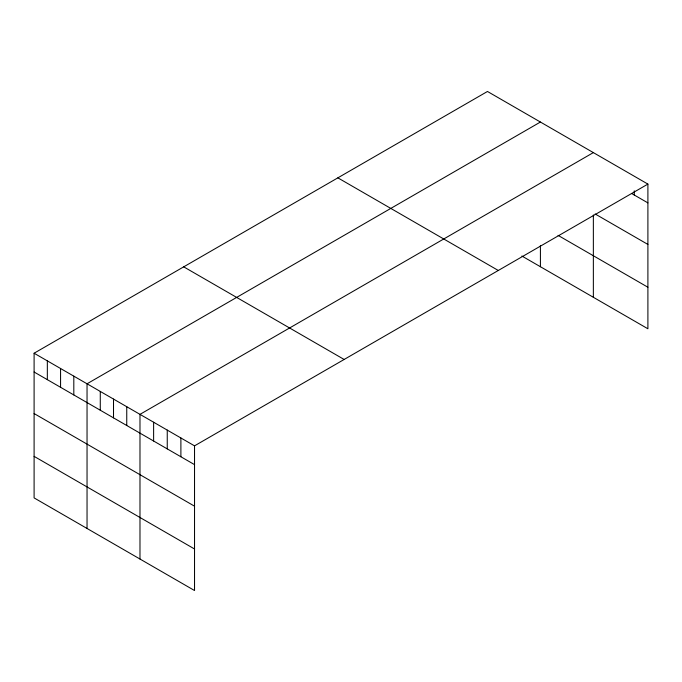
<?xml version="1.0" encoding="UTF-8"?>
<svg xmlns="http://www.w3.org/2000/svg" width="682" height="682" viewBox="0 0 682 682"><rect width="100%" height="100%" fill="white"/><g stroke="black" fill="none" stroke-linecap="round" stroke-linejoin="round"><path stroke-width="1.02" d="M647.9 184.097L194.532 445.849L194.532 590.527L34.1 497.903L34.1 353.225L487.468 91.473L647.9 184.097L647.9 328.775L521.883 256.023M540.417 122.035L87.04 383.787L87.04 528.473M593.357 152.606L139.981 414.358L139.981 559.035M631.541 193.441L647.9 202.886M595.173 213.986L647.9 244.429M558.064 235.367L647.9 287.233M337.863 177.849L498.286 270.473M183.714 266.85L344.137 359.465M34.1 353.225L194.532 445.849M34.1 372.014L194.532 464.638M34.1 413.556L194.532 506.18M34.1 456.36L194.532 548.984M634.26 190.832L634.26 195.009M593.357 214.975L593.357 297.284M540.417 245.418L540.417 266.722M180.892 437.972L180.892 456.761M167.252 430.103L167.252 448.892M153.62 422.226L153.62 441.015M126.75 406.711L126.75 425.5M113.51 399.072L113.51 417.861M100.28 391.434L100.28 410.223M73.809 376.149L73.809 394.938M60.57 368.51L60.57 387.299M47.339 360.863L47.339 379.652"/></g></svg>
